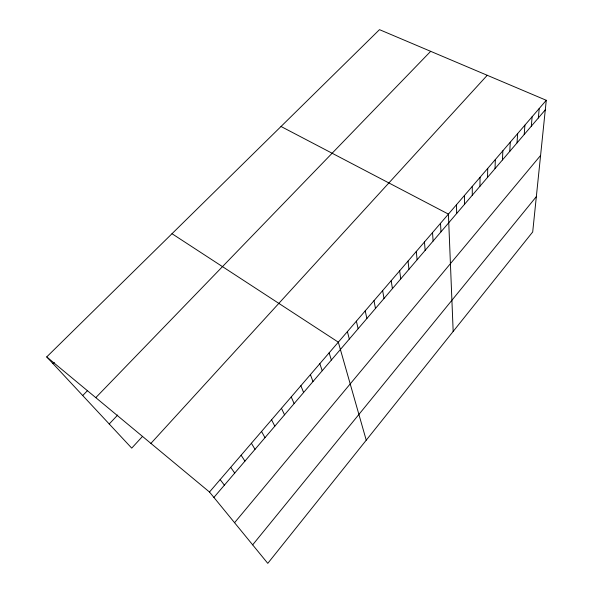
<?xml version="1.0" encoding="UTF-8"?>
<svg xmlns="http://www.w3.org/2000/svg" width="593" height="593" viewBox="0 0 593 593"><rect width="100%" height="100%" fill="white"/><g stroke="black" fill="none" stroke-linecap="round" stroke-linejoin="round"><path stroke-width="0.89" d="M479.945 186.269L480.048 177.314M487.528 177.403L487.735 168.368M495.029 168.634L495.34 159.524M502.441 159.962L502.857 150.785M509.772 151.378L510.291 142.135M517.029 142.898L517.645 133.581M524.212 134.5L524.916 125.123M531.313 126.198L532.114 116.754M538.333 117.977L539.23 108.475M546.272 100.291L532.707 231.945L267.777 563.35L209.485 492.02L46.728 356.912L379.49 29.65L546.272 100.291L209.485 492.02M252.662 544.856L536.346 196.617M234.561 522.707L540.594 155.433M213.903 497.423L545.286 109.846M150.911 443.401L487.238 75.289M142.579 436.344L131.72 448.13L46.728 356.912M109.223 423.988L117.71 415.011M95.792 397.644L430.674 51.332M82.716 395.538L87.645 390.483M53.007 363.657L54.274 362.405M281.03 126.487L448.412 214.11L453.171 331.443M172.007 233.709L338.314 342.168L366.237 440.191M220.166 479.589L224.376 485.17M230.714 467.321L234.724 473.073M241.121 455.216L244.939 461.132M251.395 443.26L255.02 449.331M261.543 431.459L264.982 437.686M271.564 419.807L274.818 426.182M281.46 408.295L284.529 414.818M291.23 396.932L294.128 403.596M300.881 385.709L303.609 392.507M310.413 374.62L312.971 381.558M319.827 363.672L322.221 370.736M329.122 352.857L331.361 360.047M347.394 331.606L349.321 339.04M356.363 321.176L358.142 328.722M365.229 310.865L366.867 318.523M373.99 300.673L375.48 308.449M382.641 290.607L383.997 298.487M391.202 280.652L392.418 288.635M399.66 270.816L400.742 278.903M408.014 261.098L408.977 269.274M416.279 251.484L417.109 259.756M424.455 241.981L425.159 250.35M432.527 232.582L433.112 241.04M440.517 223.294L440.984 231.841M456.462 204.748L456.692 213.465M464.415 195.497L464.534 204.296M472.273 186.358L472.28 195.23"/></g></svg>
